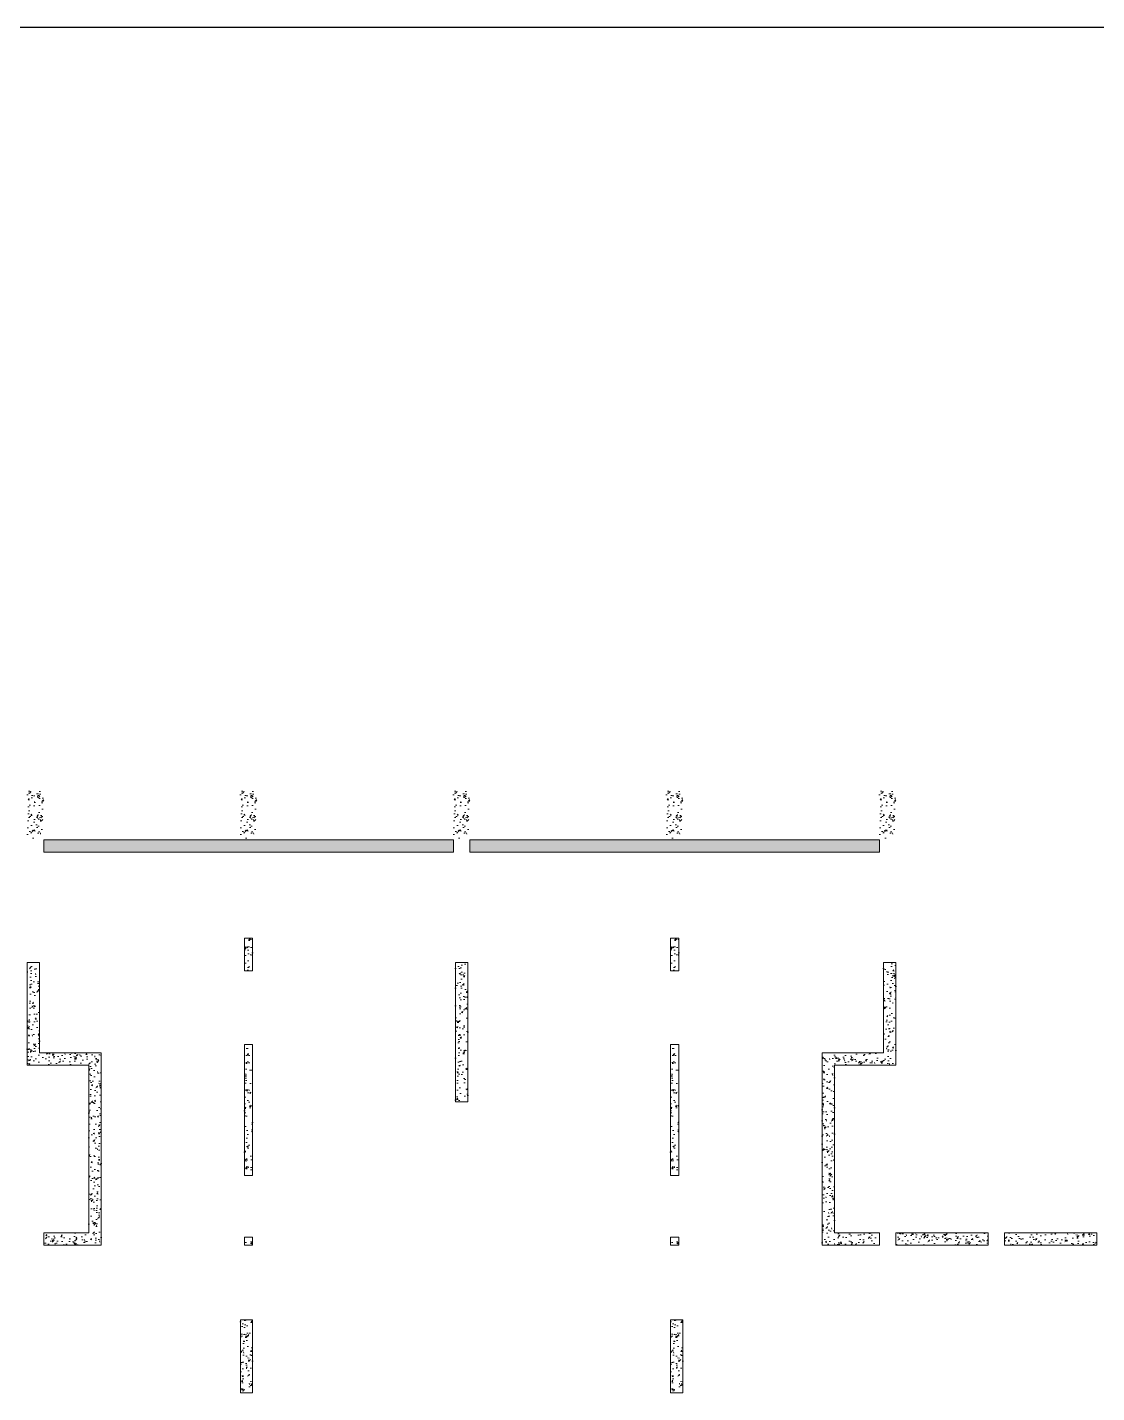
# Model space of a CAD drawing. Header units: millimetres. Extents: x 1078357 to 1340092, y -4684019 to -4550360.
# Drawn here: x 1293859 to 1306909, y -4630229 to -4613562 of the extents above; entities that cross this region are included whole.
import ezdxf

# ---------------------------------------------------------------- set-up
doc = ezdxf.new("R2010")
doc.units = ezdxf.units.MM
doc.layers.add('S-NON STR RCC WALL', color=8, linetype='Continuous', lineweight=0)
doc.layers.add('Wall-boundary', color=6, linetype='Continuous', lineweight=30)
pattern_1 = [(50, (-5111161, 23564171.24), (182.184669, -15.93908554), [19.05, -209.55]), (355, (-5111161, 23564171.24), (-35.2434214, 191.0568452), [15.24, -167.6405842]), (100.4514447, (-5111145.82, 23564169.91), (146.9412471, 175.1177519), [16.1900088, -178.0902446]), (46.1842, (-5111161, 23564222.04), (271.0790409, -42.042328), [28.575, -314.325]), (96.6355576, (-5111138.41, 23564218.54), (237.404134, 247.4261246), [24.2850231, -267.1356082]), (351.1841512, (-5111161, 23564222.04), (237.404134, 247.4261246), [22.859967, -251.459732]), (21, (-5111135.6, 23564209.34), (151.6143913, -102.2651982), [19.05, -209.55]), (326, (-5111135.6, 23564209.34), (61.8020283, 184.1879661), [15.24, -167.64]), (71.451445, (-5111122.97, 23564200.82), (213.4164193, 81.9227689), [16.1900088, -178.0899376]), (37.5, (-5111161.004, 23564171.24), (3.08860325, 84.55503887), [0, -165.608, 0, -170.18, 0, -168.275]), (7.5, (-5111161, 23564171.24), (66.8196625, 100.18057482), [0, -97.028, 0, -161.798, 0, -64.135]), (327.5, (-5111217.646, 23564171.24), (135.59059517, -5.728744), [0, -63.5, 0, -198.12, 0, -262.89]), (317.5, (-5111243.05, 23564171.24), (148.1291814, 25.42649103), [0, -82.55, 0, -131.572, 0, -186.69])]

msp = doc.modelspace()

# ---------------------------------------------------------------- hatches: boundary and pattern name
at = {"layer": 'S-NON STR RCC WALL'}
h = msp.add_hatch(dxfattribs=at)
h.set_pattern_fill('AR-CONC', color=256, angle=180)
h.set_pattern_definition([(50, (-7239985.42, 32932209.61), (182.184669, -15.93908554), [19.05, -209.55]), (355, (-7239985.42, 32932209.61), (-35.2434214, 191.0568452), [15.24, -167.6405842]), (100.4514447, (-7239970.23, 32932208.29), (146.9412471, 175.1177519), [16.1900088, -178.0902446]), (46.1842, (-7239985.42, 32932260.41), (271.0790409, -42.0423279), [28.575, -314.325]), (96.6355576, (-7239962.83, 32932256.9), (237.404134, 247.4261246), [24.2850231, -267.1356082]), (351.1841512, (-7239985.42, 32932260.41), (237.404134, 247.4261246), [22.859967, -251.459732]), (21, (-7239960.02, 32932247.71), (151.61439127, -102.2651982), [19.05, -209.55]), (326, (-7239960.02, 32932247.71), (61.80202835, 184.1879661), [15.24, -167.64]), (71.451445, (-7239947.38, 32932239.2), (213.4164193, 81.9227689), [16.1900088, -178.0899376]), (37.5, (-7239985.415, 32932209.615), (3.08860325, 84.55503887), [0, -165.608, 0, -170.18, 0, -168.275]), (7.5, (-7239985.415, 32932209.615), (66.8196625, 100.18057482), [0, -97.028, 0, -161.798, 0, -64.135]), (327.5, (-7240042.06, 32932209.615), (135.59059517, -5.72874399), [0, -63.5, 0, -198.12, 0, -262.89]), (317.5, (-7240067.46, 32932209.61), (148.1291814, 25.42649103), [0, -82.55, 0, -131.572, 0, -186.69])])
h.paths.add_polyline_path([(1294059.4, -4623478.6), (1294059.4, -4622878.6), (1293859.4, -4622878.6), (1293859.4, -4623478.6), (1294059.4, -4623478.6)], is_closed=False)
h = msp.add_hatch(dxfattribs=at)
h.set_pattern_fill('AR-CONC', color=256, angle=180)
h.set_pattern_definition([(50, (-7237385.44, 32932209.62), (182.184669, -15.93908554), [19.05, -209.55]), (355, (-7237385.44, 32932209.62), (-35.2434214, 191.0568452), [15.24, -167.6405842]), (100.4514447, (-7237370.25, 32932208.3), (146.9412471, 175.1177519), [16.1900088, -178.0902446]), (46.1842, (-7237385.44, 32932260.42), (271.0790409, -42.0423279), [28.575, -314.325]), (96.6355576, (-7237362.85, 32932256.92), (237.404134, 247.4261246), [24.2850231, -267.1356082]), (351.1841512, (-7237385.44, 32932260.42), (237.404134, 247.4261246), [22.859967, -251.459732]), (21, (-7237360.04, 32932247.72), (151.61439127, -102.2651982), [19.05, -209.55]), (326, (-7237360.04, 32932247.72), (61.80202835, 184.1879661), [15.24, -167.64]), (71.451445, (-7237347.4, 32932239.2), (213.4164193, 81.9227689), [16.1900088, -178.0899376]), (37.5, (-7237385.436, 32932209.62), (3.08860325, 84.55503887), [0, -165.608, 0, -170.18, 0, -168.275]), (7.5, (-7237385.44, 32932209.62), (66.8196625, 100.18057482), [0, -97.028, 0, -161.798, 0, -64.135]), (327.5, (-7237442.08, 32932209.62), (135.59059517, -5.72874399), [0, -63.5, 0, -198.12, 0, -262.89]), (317.5, (-7237467.48, 32932209.62), (148.1291814, 25.42649103), [0, -82.55, 0, -131.572, 0, -186.69])])
h.paths.add_polyline_path([(1296659.3, -4623478.6), (1296659.3, -4622878.6), (1296459.4, -4622878.6), (1296459.4, -4623478.6), (1296659.3, -4623478.6)], is_closed=False)
h = msp.add_hatch(dxfattribs=at)
h.set_pattern_fill('AR-CONC', color=256, angle=180)
h.set_pattern_definition([(50, (-7234785.44, 32932209.63), (182.184669, -15.93908554), [19.05, -209.55]), (355, (-7234785.44, 32932209.63), (-35.2434214, 191.0568452), [15.24, -167.6405842]), (100.4514447, (-7234770.25, 32932208.3), (146.9412471, 175.1177519), [16.1900088, -178.0902446]), (46.1842, (-7234785.44, 32932260.43), (271.0790409, -42.0423279), [28.575, -314.325]), (96.6355576, (-7234762.85, 32932256.93), (237.404134, 247.4261246), [24.2850231, -267.1356082]), (351.1841512, (-7234785.44, 32932260.43), (237.404134, 247.4261246), [22.859967, -251.459732]), (21, (-7234760.04, 32932247.73), (151.61439127, -102.2651982), [19.05, -209.55]), (326, (-7234760.04, 32932247.73), (61.80202835, 184.1879661), [15.24, -167.64]), (71.451445, (-7234747.4, 32932239.21), (213.4164193, 81.9227689), [16.1900088, -178.0899376]), (37.5, (-7234785.436, 32932209.63), (3.08860325, 84.55503887), [0, -165.608, 0, -170.18, 0, -168.275]), (7.5, (-7234785.44, 32932209.63), (66.8196625, 100.18057482), [0, -97.028, 0, -161.798, 0, -64.135]), (327.5, (-7234842.08, 32932209.63), (135.59059517, -5.72874399), [0, -63.5, 0, -198.12, 0, -262.89]), (317.5, (-7234867.48, 32932209.63), (148.1291814, 25.42649103), [0, -82.55, 0, -131.572, 0, -186.69])])
h.paths.add_polyline_path([(1299259.3, -4623478.6), (1299259.3, -4622878.6), (1299059.4, -4622878.6), (1299059.4, -4623478.6), (1299259.3, -4623478.6)], is_closed=False)
h = msp.add_hatch(dxfattribs=at)
h.set_pattern_fill('AR-CONC', color=256, angle=180)
h.set_pattern_definition([(50, (-7232185.44, 32932209.62), (182.184669, -15.93908554), [19.05, -209.55]), (355, (-7232185.44, 32932209.62), (-35.2434214, 191.0568452), [15.24, -167.6405842]), (100.4514447, (-7232170.25, 32932208.3), (146.9412471, 175.1177519), [16.1900088, -178.0902446]), (46.1842, (-7232185.44, 32932260.42), (271.0790409, -42.0423279), [28.575, -314.325]), (96.6355576, (-7232162.85, 32932256.92), (237.404134, 247.4261246), [24.2850231, -267.1356082]), (351.1841512, (-7232185.44, 32932260.42), (237.404134, 247.4261246), [22.859967, -251.459732]), (21, (-7232160.04, 32932247.72), (151.61439127, -102.2651982), [19.05, -209.55]), (326, (-7232160.04, 32932247.72), (61.80202835, 184.1879661), [15.24, -167.64]), (71.451445, (-7232147.4, 32932239.2), (213.4164193, 81.9227689), [16.1900088, -178.0899376]), (37.5, (-7232185.436, 32932209.62), (3.08860325, 84.55503887), [0, -165.608, 0, -170.18, 0, -168.275]), (7.5, (-7232185.44, 32932209.62), (66.8196625, 100.18057482), [0, -97.028, 0, -161.798, 0, -64.135]), (327.5, (-7232242.08, 32932209.62), (135.59059517, -5.72874399), [0, -63.5, 0, -198.12, 0, -262.89]), (317.5, (-7232267.48, 32932209.62), (148.1291814, 25.42649103), [0, -82.55, 0, -131.572, 0, -186.69])])
h.paths.add_polyline_path([(1301859.3, -4623478.6), (1301859.3, -4622878.6), (1301659.4, -4622878.6), (1301659.4, -4623478.6), (1301859.3, -4623478.6)], is_closed=False)
h = msp.add_hatch(dxfattribs=at)
h.set_pattern_fill('AR-CONC', color=256, angle=180)
h.set_pattern_definition([(50, (-7229585.42, 32932209.61), (182.184669, -15.93908554), [19.05, -209.55]), (355, (-7229585.42, 32932209.61), (-35.2434214, 191.0568452), [15.24, -167.6405842]), (100.4514447, (-7229570.23, 32932208.29), (146.9412471, 175.1177519), [16.1900088, -178.0902446]), (46.1842, (-7229585.42, 32932260.41), (271.0790409, -42.0423279), [28.575, -314.325]), (96.6355576, (-7229562.83, 32932256.9), (237.404134, 247.4261246), [24.2850231, -267.1356082]), (351.1841512, (-7229585.42, 32932260.41), (237.404134, 247.4261246), [22.859967, -251.459732]), (21, (-7229560.02, 32932247.71), (151.61439127, -102.2651982), [19.05, -209.55]), (326, (-7229560.02, 32932247.71), (61.80202835, 184.1879661), [15.24, -167.64]), (71.451445, (-7229547.38, 32932239.2), (213.4164193, 81.9227689), [16.1900088, -178.0899376]), (37.5, (-7229585.415, 32932209.615), (3.08860325, 84.55503887), [0, -165.608, 0, -170.18, 0, -168.275]), (7.5, (-7229585.415, 32932209.615), (66.8196625, 100.18057482), [0, -97.028, 0, -161.798, 0, -64.135]), (327.5, (-7229642.06, 32932209.615), (135.59059517, -5.72874399), [0, -63.5, 0, -198.12, 0, -262.89]), (317.5, (-7229667.46, 32932209.61), (148.1291814, 25.42649103), [0, -82.55, 0, -131.572, 0, -186.69])])
h.paths.add_polyline_path([(1304459.4, -4623478.6), (1304459.4, -4622878.6), (1304259.4, -4622878.6), (1304259.4, -4623478.6), (1304459.4, -4623478.6)], is_closed=False)
h = msp.add_hatch(dxfattribs=at)
h.set_pattern_fill('AR-CONC', color=256, angle=180)
h.set_pattern_definition([(50, (-4013936.29, 18880152.05), (182.184669, -15.9390855), [19.05, -209.55]), (355, (-4013936.29, 18880152.05), (-35.2434214, 191.0568452), [15.24, -167.6405842]), (100.4514447, (-4013921.1, 18880150.73), (146.9412471, 175.1177519), [16.1900088, -178.0902446]), (46.1842, (-4013936.29, 18880202.85), (271.0790409, -42.042328), [28.575, -314.325]), (96.6355576, (-4013913.7, 18880199.35), (237.404134, 247.4261246), [24.285023, -267.1356082]), (351.1841512, (-4013936.3, 18880202.85), (237.404134, 247.4261246), [22.859967, -251.459732]), (21, (-4013910.89, 18880190.15), (151.6143913, -102.2651982), [19.05, -209.55]), (326, (-4013910.89, 18880190.15), (61.8020283, 184.1879661), [15.24, -167.64]), (71.451445, (-4013898.25, 18880181.63), (213.4164193, 81.9227689), [16.1900088, -178.0899376]), (37.5, (-4013936.29, 18880152.054), (3.08860325, 84.55503887), [0, -165.608, 0, -170.18, 0, -168.275]), (7.5, (-4013936.29, 18880152.05), (66.8196625, 100.18057482), [0, -97.028, 0, -161.798, 0, -64.135]), (327.5, (-4013992.93, 18880152.054), (135.59059517, -5.728744), [0, -63.5, 0, -198.12, 0, -262.89]), (317.5, (-4014018.33, 18880152.05), (148.1291814, 25.42649103), [0, -82.55, 0, -131.572, 0, -186.69])])
h.paths.add_polyline_path([(1303934.3, -4623478.6), (1304259.3, -4623478.6), (1304259.3, -4623628.6), (1303934.3, -4623628.6)])
h.paths.add_polyline_path([(1302134.3, -4623478.6), (1303934.3, -4623478.6), (1303934.3, -4623628.6), (1302134.3, -4623628.6)])
h.paths.add_polyline_path([(1296184.3, -4623478.7), (1296934.3, -4623478.7), (1296934.3, -4623628.6), (1296184.3, -4623628.6)])
h.paths.add_polyline_path([(1296934.3, -4623478.6), (1298734.3, -4623478.6), (1298734.3, -4623628.6), (1296934.3, -4623628.6)])
h.paths.add_polyline_path([(1301384.3, -4623478.6), (1302134.3, -4623478.6), (1302134.3, -4623628.6), (1301384.3, -4623628.6)])
h.paths.add_polyline_path([(1299584.3, -4623478.6), (1301384.3, -4623478.6), (1301384.3, -4623628.6), (1299584.3, -4623628.6)])
h.paths.add_polyline_path([(1294062.2, -4623478.6), (1294384.3, -4623478.6), (1294384.3, -4623628.6), (1294062.2, -4623628.6)])
h.paths.add_polyline_path([(1298734.3, -4623478.6), (1299059.3, -4623478.6), (1299059.3, -4623628.6), (1298734.3, -4623628.6)])
h.paths.add_polyline_path([(1299259.3, -4623478.6), (1299584.3, -4623478.6), (1299584.3, -4623628.6), (1299259.3, -4623628.6)])
h.paths.add_polyline_path([(1294384.3, -4623478.6), (1296184.3, -4623478.6), (1296184.3, -4623628.6), (1294384.3, -4623628.6)])
h = msp.add_hatch(dxfattribs=at)
h.set_pattern_fill('AR-CONC', color=256, angle=180)
h.set_pattern_definition([(50, (1296572.71, -4440108.92), (182.18467, -15.93909), [19.05, -209.55]), (355, (1296572.71, -4440108.92), (-35.24342, 191.05685), [15.24, -167.64058]), (100.45144, (1296587.9, -4440110.25), (146.94125, 175.11775), [16.19, -178.09024]), (46.1842, (1296572.71, -4440058.12), (271.07904, -42.04233), [28.575, -314.325]), (96.63556, (1296595.3, -4440061.62), (237.40413, 247.42612), [24.28502, -267.1356]), (351.18415, (1296572.71, -4440058.12), (237.40413, 247.42612), [22.85997, -251.45973]), (21, (1296598.11, -4440070.82), (151.61439, -102.2652), [19.05, -209.55]), (326, (1296598.11, -4440070.82), (61.80203, 184.18797), [15.24, -167.64]), (71.45144, (1296610.75, -4440079.34), (213.41642, 81.92277), [16.19, -178.08994]), (37.5, (1296572.714, -4440108.92), (3.088603, 84.55504), [0, -165.608, 0, -170.18, 0, -168.275]), (7.5, (1296572.71, -4440108.92), (66.819663, 100.180575), [0, -97.028, 0, -161.798, 0, -64.135]), (327.5, (1296516.07, -4440108.92), (135.590595, -5.728744), [0, -63.5, 0, -198.12, 0, -262.89]), (317.5, (1296490.67, -4440108.92), (148.12918, 25.42649), [0, -82.55, 0, -131.572, 0, -186.69])])
h.paths.add_polyline_path([(1296509.3, -4624678.6), (1296609.3, -4624678.6), (1296609.3, -4625078.6), (1296509.3, -4625078.6)])
h = msp.add_hatch(dxfattribs=at)
h.set_pattern_fill('AR-CONC', color=256, angle=180)
h.set_pattern_definition([(50, (1301772.71, -4440108.92), (182.18467, -15.93909), [19.05, -209.55]), (355, (1301772.71, -4440108.92), (-35.24342, 191.05685), [15.24, -167.64058]), (100.45144, (1301787.9, -4440110.25), (146.94125, 175.11775), [16.19, -178.09024]), (46.1842, (1301772.71, -4440058.12), (271.07904, -42.04233), [28.575, -314.325]), (96.63556, (1301795.3, -4440061.62), (237.40413, 247.42612), [24.28502, -267.1356]), (351.18415, (1301772.71, -4440058.12), (237.40413, 247.42612), [22.85997, -251.45973]), (21, (1301798.11, -4440070.82), (151.61439, -102.2652), [19.05, -209.55]), (326, (1301798.11, -4440070.82), (61.80203, 184.18797), [15.24, -167.64]), (71.45144, (1301810.75, -4440079.34), (213.41642, 81.92277), [16.19, -178.08994]), (37.5, (1301772.714, -4440108.92), (3.088603, 84.55504), [0, -165.608, 0, -170.18, 0, -168.275]), (7.5, (1301772.71, -4440108.92), (66.819663, 100.180575), [0, -97.028, 0, -161.798, 0, -64.135]), (327.5, (1301716.07, -4440108.92), (135.590595, -5.728744), [0, -63.5, 0, -198.12, 0, -262.89]), (317.5, (1301690.67, -4440108.92), (148.12918, 25.42649), [0, -82.55, 0, -131.572, 0, -186.69])])
h.paths.add_polyline_path([(1301709.3, -4624678.6), (1301809.3, -4624678.6), (1301809.3, -4625078.6), (1301709.3, -4625078.6)])
h = msp.add_hatch(dxfattribs=at)
h.set_pattern_fill('AR-CONC', color=256, angle=180)
h.set_pattern_definition(pattern_1)
h.paths.add_polyline_path([(1294759.3, -4626078.6), (1294759.3, -4628428.6), (1294059.3, -4628428.6), (1294059.3, -4628278.6), (1294609.3, -4628278.6), (1294609.3, -4626228.6), (1293859.3, -4626228.6), (1293859.3, -4624978.5), (1294009.3, -4624978.5), (1294009.3, -4626078.6)])
at = {"layer": 'S-NON STR RCC WALL', "ltscale": 700}
h = msp.add_hatch(dxfattribs=at)
h.set_pattern_fill('AR-CONC', color=256)
h.set_pattern_definition([(50, (165968.38, 244193.84), (182.184669, -15.9390855), [19.05, -209.55]), (355, (165968.38, 244193.84), (-35.2434214, 191.056845), [15.24, -167.640584]), (100.4514447, (165983.56, 244192.51), (146.941247, 175.117752), [16.190009, -178.0902446]), (46.1842, (165968.38, 244244.64), (271.079041, -42.042328), [28.575, -314.325]), (96.6355576, (165990.97, 244241.14), (237.404134, 247.426125), [24.285023, -267.135608]), (351.184151, (165968.38, 244244.64), (237.404134, 247.426125), [22.859967, -251.459732]), (21, (165993.78, 244231.94), (151.6143913, -102.265198), [19.05, -209.55]), (326, (165993.78, 244231.94), (61.802028, 184.187966), [15.24, -167.64]), (71.451445, (166006.41, 244223.42), (213.416419, 81.922769), [16.190009, -178.0899376]), (37.5, (165968.38, 244193.84), (3.08860325, 84.5550389), [0, -165.608, 0, -170.18, 0, -168.275]), (7.5, (165968.38, 244193.84), (66.8196625, 100.1805748), [0, -97.028, 0, -161.798, 0, -64.135]), (327.5, (165911.736, 244193.84), (135.5905952, -5.728744), [0, -63.5, 0, -198.12, 0, -262.89]), (317.5, (165886.34, 244193.84), (148.1291814, 25.426491), [0, -82.55, 0, -131.572, 0, -186.69])])
h.paths.add_polyline_path([(1299084.3, -4624978.5), (1299234.3, -4624978.5), (1299234.3, -4626678.5), (1299084.3, -4626678.5)])
at = {"layer": 'S-NON STR RCC WALL'}
h = msp.add_hatch(dxfattribs=at)
h.set_pattern_fill('AR-CONC', color=256)
h.set_pattern_definition(pattern_1)
h.paths.add_polyline_path([(1303559.3, -4626078.6), (1303559.3, -4628428.6), (1304259.3, -4628428.6), (1304259.3, -4628278.6), (1303709.3, -4628278.6), (1303709.3, -4626228.6), (1304459.3, -4626228.6), (1304459.3, -4624978.5), (1304309.3, -4624978.5), (1304309.3, -4626078.6)])
h = msp.add_hatch(dxfattribs=at)
h.set_pattern_fill('AR-CONC', color=256, angle=180)
h.set_pattern_definition([(50, (2393797.43, -9124128.1), (182.184669, -15.9390855), [19.05, -209.55]), (355, (2393797.43, -9124128.1), (-35.2434214, 191.056845), [15.24, -167.640584]), (100.4514447, (2393812.61, -9124129.43), (146.941247, 175.117752), [16.190009, -178.0902446]), (46.1842, (2393797.43, -9124077.3), (271.079041, -42.042328), [28.575, -314.325]), (96.6355576, (2393820.02, -9124080.8), (237.404134, 247.426125), [24.285023, -267.135608]), (351.184151, (2393797.43, -9124077.3), (237.404134, 247.426125), [22.859967, -251.459732]), (21, (2393822.83, -9124090), (151.6143913, -102.265198), [19.05, -209.55]), (326, (2393822.83, -9124090), (61.802028, 184.187966), [15.24, -167.64]), (71.451445, (2393835.46, -9124098.53), (213.416419, 81.922769), [16.190009, -178.0899376]), (37.5, (2393797.43, -9124128.106), (3.08860325, 84.5550389), [0, -165.608, 0, -170.18, 0, -168.275]), (7.5, (2393797.43, -9124128.11), (66.8196625, 100.1805748), [0, -97.028, 0, -161.798, 0, -64.135]), (327.5, (2393740.79, -9124128.106), (135.5905952, -5.728744), [0, -63.5, 0, -198.12, 0, -262.89]), (317.5, (2393715.39, -9124128.11), (148.1291814, 25.426491), [0, -82.55, 0, -131.572, 0, -186.69])])
h.paths.add_polyline_path([(1296509.3, -4625978.6), (1296609.3, -4625978.6), (1296609.3, -4627578.6), (1296509.3, -4627578.6)])
h = msp.add_hatch(dxfattribs=at)
h.set_pattern_fill('AR-CONC', color=256, angle=180)
h.set_pattern_definition([(50, (2398997.43, -9124128.1), (182.184669, -15.9390855), [19.05, -209.55]), (355, (2398997.43, -9124128.1), (-35.2434214, 191.056845), [15.24, -167.640584]), (100.4514447, (2399012.61, -9124129.43), (146.941247, 175.117752), [16.190009, -178.0902446]), (46.1842, (2398997.43, -9124077.3), (271.079041, -42.042328), [28.575, -314.325]), (96.6355576, (2399020.02, -9124080.8), (237.404134, 247.426125), [24.285023, -267.135608]), (351.184151, (2398997.43, -9124077.3), (237.404134, 247.426125), [22.859967, -251.459732]), (21, (2399022.83, -9124090), (151.6143913, -102.265198), [19.05, -209.55]), (326, (2399022.83, -9124090), (61.802028, 184.187966), [15.24, -167.64]), (71.451445, (2399035.46, -9124098.53), (213.416419, 81.922769), [16.190009, -178.0899376]), (37.5, (2398997.43, -9124128.106), (3.08860325, 84.5550389), [0, -165.608, 0, -170.18, 0, -168.275]), (7.5, (2398997.43, -9124128.11), (66.8196625, 100.1805748), [0, -97.028, 0, -161.798, 0, -64.135]), (327.5, (2398940.79, -9124128.106), (135.5905952, -5.728744), [0, -63.5, 0, -198.12, 0, -262.89]), (317.5, (2398915.39, -9124128.11), (148.1291814, 25.426491), [0, -82.55, 0, -131.572, 0, -186.69])])
h.paths.add_polyline_path([(1301709.3, -4625978.6), (1301809.3, -4625978.6), (1301809.3, -4627578.6), (1301709.3, -4627578.6)])
h = msp.add_hatch(dxfattribs=at)
h.set_pattern_fill('AR-CONC', color=256, angle=180)
h.set_pattern_definition([(50, (2393784.22, -9125492.77), (182.184669, -15.9390855), [19.05, -209.55]), (355, (2393784.22, -9125492.77), (-35.2434214, 191.056845), [15.24, -167.640584]), (100.4514447, (2393799.4, -9125494.1), (146.941247, 175.117752), [16.190009, -178.0902446]), (46.1842, (2393784.22, -9125441.97), (271.079041, -42.042328), [28.575, -314.325]), (96.6355576, (2393806.8, -9125445.47), (237.404134, 247.426125), [24.285023, -267.135608]), (351.184151, (2393784.22, -9125441.97), (237.404134, 247.426125), [22.859967, -251.459732]), (21, (2393809.62, -9125454.67), (151.6143913, -102.265198), [19.05, -209.55]), (326, (2393809.62, -9125454.67), (61.802028, 184.187966), [15.24, -167.64]), (71.451445, (2393822.25, -9125463.2), (213.416419, 81.922769), [16.190009, -178.0899376]), (37.5, (2393784.216, -9125492.77), (3.08860325, 84.5550389), [0, -165.608, 0, -170.18, 0, -168.275]), (7.5, (2393784.22, -9125492.77), (66.8196625, 100.1805748), [0, -97.028, 0, -161.798, 0, -64.135]), (327.5, (2393727.574, -9125492.77), (135.5905952, -5.728744), [0, -63.5, 0, -198.12, 0, -262.89]), (317.5, (2393702.17, -9125492.77), (148.1291814, 25.426491), [0, -82.55, 0, -131.572, 0, -186.69])])
h.paths.add_polyline_path([(1296509.3, -4628428.6), (1296609.3, -4628428.6), (1296609.3, -4628328.6), (1296509.3, -4628328.6)])
h = msp.add_hatch(dxfattribs=at)
h.set_pattern_fill('AR-CONC', color=256, angle=180)
h.set_pattern_definition([(50, (2398984.22, -9125492.77), (182.184669, -15.9390855), [19.05, -209.55]), (355, (2398984.22, -9125492.77), (-35.2434214, 191.056845), [15.24, -167.640584]), (100.4514447, (2398999.4, -9125494.1), (146.941247, 175.117752), [16.190009, -178.0902446]), (46.1842, (2398984.22, -9125441.97), (271.079041, -42.042328), [28.575, -314.325]), (96.6355576, (2399006.8, -9125445.47), (237.404134, 247.426125), [24.285023, -267.135608]), (351.184151, (2398984.22, -9125441.97), (237.404134, 247.426125), [22.859967, -251.459732]), (21, (2399009.62, -9125454.67), (151.6143913, -102.265198), [19.05, -209.55]), (326, (2399009.62, -9125454.67), (61.802028, 184.187966), [15.24, -167.64]), (71.451445, (2399022.25, -9125463.2), (213.416419, 81.922769), [16.190009, -178.0899376]), (37.5, (2398984.216, -9125492.77), (3.08860325, 84.5550389), [0, -165.608, 0, -170.18, 0, -168.275]), (7.5, (2398984.22, -9125492.77), (66.8196625, 100.1805748), [0, -97.028, 0, -161.798, 0, -64.135]), (327.5, (2398927.574, -9125492.77), (135.5905952, -5.728744), [0, -63.5, 0, -198.12, 0, -262.89]), (317.5, (2398902.17, -9125492.77), (148.1291814, 25.426491), [0, -82.55, 0, -131.572, 0, -186.69])])
h.paths.add_polyline_path([(1301709.3, -4628428.6), (1301809.3, -4628428.6), (1301809.3, -4628328.6), (1301709.3, -4628328.6)])
h = msp.add_hatch(dxfattribs=at)
h.set_pattern_fill('AR-CONC', color=256)
h.set_pattern_definition(pattern_1)
h.paths.add_polyline_path([(1305584.3, -4628278.6), (1304459.3, -4628278.6), (1304459.3, -4628428.6), (1305584.3, -4628428.6)])
h = msp.add_hatch(dxfattribs=at)
h.set_pattern_fill('AR-CONC', color=256, angle=180)
h.set_pattern_definition(pattern_1)
h.paths.add_polyline_path([(1305784.3, -4628278.6), (1306909.3, -4628278.6), (1306909.3, -4628428.6), (1305784.3, -4628428.6)])
h = msp.add_hatch(dxfattribs=at)
h.set_pattern_fill('AR-CONC', color=256, angle=180)
h.set_pattern_definition([(50, (-6155075.48, 28248190.42), (182.184669, -15.93908554), [19.05, -209.55]), (355, (-6155075.48, 28248190.42), (-35.2434214, 191.0568452), [15.24, -167.6405842]), (100.4514447, (-6155060.3, 28248189.1), (146.9412471, 175.1177519), [16.1900088, -178.0902446]), (46.1842, (-6155075.48, 28248241.22), (271.0790409, -42.042328), [28.575, -314.325]), (96.6355576, (-6155052.89, 28248237.72), (237.404134, 247.4261246), [24.2850231, -267.1356082]), (351.1841512, (-6155075.48, 28248241.22), (237.404134, 247.4261246), [22.859967, -251.459732]), (21, (-6155050.08, 28248228.52), (151.6143913, -102.2651982), [19.05, -209.55]), (326, (-6155050.08, 28248228.52), (61.8020283, 184.1879661), [15.24, -167.64]), (71.451445, (-6155037.44, 28248220), (213.4164193, 81.9227689), [16.1900088, -178.0899376]), (37.5, (-6155075.475, 28248190.42), (3.08860325, 84.55503887), [0, -165.608, 0, -170.18, 0, -168.275]), (7.5, (-6155075.475, 28248190.42), (66.8196625, 100.18057482), [0, -97.028, 0, -161.798, 0, -64.135]), (327.5, (-6155132.12, 28248190.42), (135.59059517, -5.72874399), [0, -63.5, 0, -198.12, 0, -262.89]), (317.5, (-6155157.52, 28248190.42), (148.1291814, 25.42649103), [0, -82.55, 0, -131.572, 0, -186.69])])
h.paths.add_polyline_path([(1296459.3, -4629338.6), (1296609.3, -4629338.6), (1296609.3, -4630228.5), (1296459.3, -4630228.5)])
h = msp.add_hatch(dxfattribs=at)
h.set_pattern_fill('AR-CONC', color=256, angle=180)
h.set_pattern_definition([(50, (-6149825.47, 28248190.42), (182.184669, -15.93908554), [19.05, -209.55]), (355, (-6149825.47, 28248190.42), (-35.2434214, 191.0568452), [15.24, -167.6405842]), (100.4514447, (-6149810.28, 28248189.1), (146.9412471, 175.1177519), [16.1900088, -178.0902446]), (46.1842, (-6149825.47, 28248241.22), (271.0790409, -42.042328), [28.575, -314.325]), (96.6355576, (-6149802.88, 28248237.72), (237.404134, 247.4261246), [24.2850231, -267.1356082]), (351.1841512, (-6149825.47, 28248241.22), (237.404134, 247.4261246), [22.859967, -251.459732]), (21, (-6149800.07, 28248228.52), (151.6143913, -102.2651982), [19.05, -209.55]), (326, (-6149800.07, 28248228.52), (61.8020283, 184.1879661), [15.24, -167.64]), (71.451445, (-6149787.43, 28248220), (213.4164193, 81.9227689), [16.1900088, -178.0899376]), (37.5, (-6149825.466, 28248190.42), (3.08860325, 84.55503887), [0, -165.608, 0, -170.18, 0, -168.275]), (7.5, (-6149825.47, 28248190.42), (66.8196625, 100.18057482), [0, -97.028, 0, -161.798, 0, -64.135]), (327.5, (-6149882.11, 28248190.42), (135.59059517, -5.72874399), [0, -63.5, 0, -198.12, 0, -262.89]), (317.5, (-6149907.51, 28248190.42), (148.1291814, 25.42649103), [0, -82.55, 0, -131.572, 0, -186.69])])
h.paths.add_polyline_path([(1301709.3, -4629338.6), (1301859.3, -4629338.6), (1301859.3, -4630228.5), (1301709.3, -4630228.5)])

# ---------------------------------------------------------------- linework, layer by layer
at = {"layer": 'S-NON STR RCC WALL', "elevation": 0}
for points in [[(1294062.2, -4623478.6), (1299059.3, -4623478.6), (1299059.3, -4623628.6), (1294062.2, -4623628.6)], [(1299259.3, -4623478.6), (1304259.3, -4623478.6), (1304259.3, -4623628.6), (1299259.3, -4623628.6)], [(1296509.3, -4624678.6), (1296609.3, -4624678.6), (1296609.3, -4625078.6), (1296509.3, -4625078.6)], [(1301709.3, -4624678.6), (1301809.3, -4624678.6), (1301809.3, -4625078.6), (1301709.3, -4625078.6)], [(1294759.3, -4626078.6), (1294759.3, -4628428.6), (1294059.3, -4628428.6), (1294059.3, -4628278.6), (1294609.3, -4628278.6), (1294609.3, -4626228.6), (1293859.3, -4626228.6), (1293859.3, -4624978.5), (1294009.3, -4624978.5), (1294009.3, -4626078.6)], [(1303559.3, -4626078.6), (1303559.3, -4628428.6), (1304259.3, -4628428.6), (1304259.3, -4628278.6), (1303709.3, -4628278.6), (1303709.3, -4626228.6), (1304459.3, -4626228.6), (1304459.3, -4624978.5), (1304309.3, -4624978.5), (1304309.3, -4626078.6)], [(1305584.3, -4628278.6), (1304459.3, -4628278.6), (1304459.3, -4628428.6), (1305584.3, -4628428.6)], [(1305784.3, -4628278.6), (1306909.3, -4628278.6), (1306909.3, -4628428.6), (1305784.3, -4628428.6)]]:
    msp.add_lwpolyline(points, close=True, dxfattribs=at)
at = {"layer": 'S-NON STR RCC WALL', "ltscale": 700, "elevation": 0}
for points in [[(1299084.3, -4624978.5), (1299234.3, -4624978.5), (1299234.3, -4626678.5), (1299084.3, -4626678.5)], [(1296509.3, -4625978.6), (1296609.3, -4625978.6), (1296609.3, -4627578.6), (1296509.3, -4627578.6)], [(1301709.3, -4625978.6), (1301809.3, -4625978.6), (1301809.3, -4627578.6), (1301709.3, -4627578.6)], [(1296509.3, -4628428.6), (1296609.3, -4628428.6), (1296609.3, -4628328.6), (1296509.3, -4628328.6)], [(1301709.3, -4628428.6), (1301809.3, -4628428.6), (1301809.3, -4628328.6), (1301709.3, -4628328.6)], [(1296459.3, -4629338.6), (1296609.3, -4629338.6), (1296609.3, -4630228.5), (1296459.3, -4630228.5)], [(1301709.3, -4629338.6), (1301859.3, -4629338.6), (1301859.3, -4630228.5), (1301709.3, -4630228.5)]]:
    msp.add_lwpolyline(points, close=True, dxfattribs=at)
at = {"layer": 'Wall-boundary', "ltscale": 700, "elevation": 0}
msp.add_lwpolyline([(1222484.4, -4613561.6), (1323871.3, -4613561.6), (1323871.3, -4653484.2), (1222484.4, -4653484.2)], close=True, dxfattribs=at)

doc.saveas('drawing.dxf')
